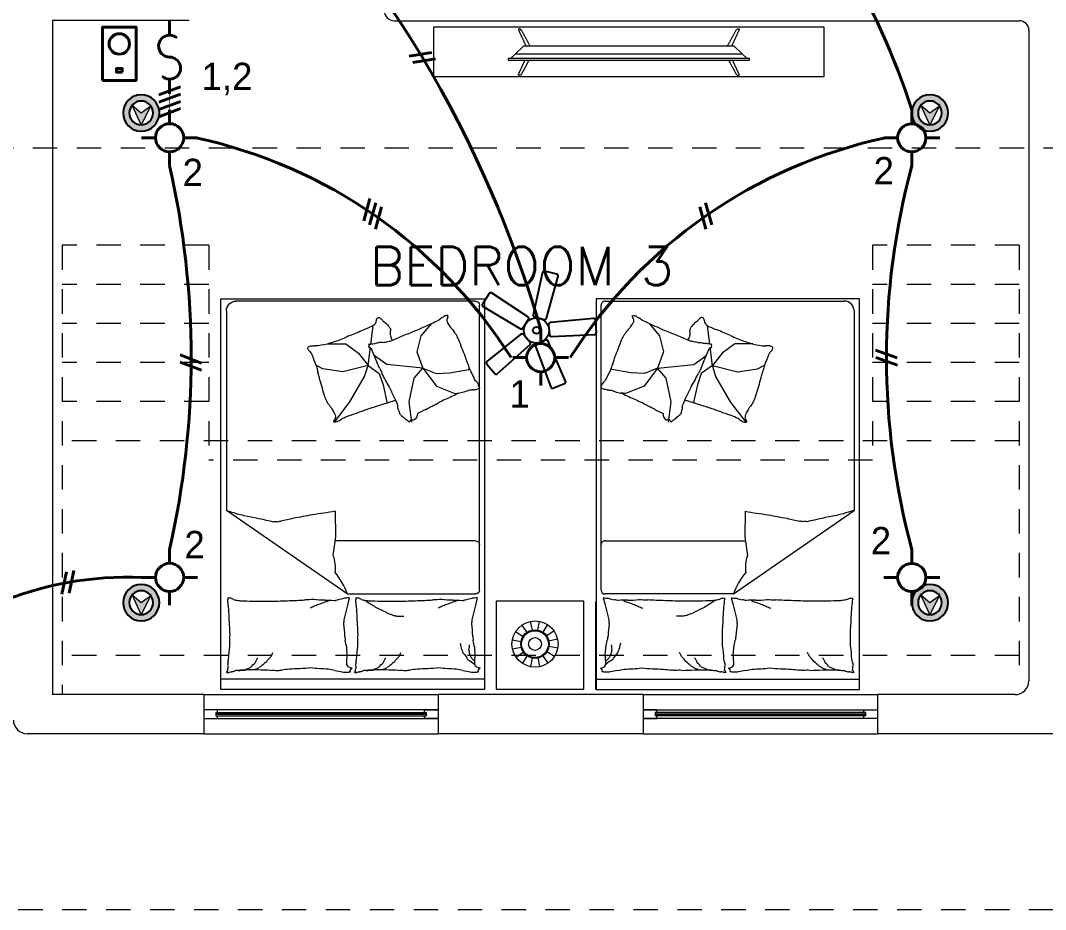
# Model space of a CAD drawing. Header units: metres. Extents: x 14 to 2416, y -346 to 476.
# Drawn here: x 141.01 to 146.26, y -86.97 to -82.42 of the extents above; entities that cross this region are included whole.
import ezdxf

# ---------------------------------------------------------------- set-up
doc = ezdxf.new("R2010")
doc.units = ezdxf.units.M
doc.linetypes.add('0', pattern=[0])
doc.linetypes.add('HIDDEN2', pattern=[0.1875, 0.125, -0.0625])
doc.layers.get('0').update_dxf_attribs({"linetype": '0', "lineweight": 20})
for name, color, linetype, lineweight in [('A-ANNO-TEXT', 20, 'Continuous', 13), ('A-DOOR', 35, 'Continuous', 5), ('A-WALL', 250, 'Continuous', 20), ('E Salida Interruptores', 22, 'Continuous', 40), ('E Salida Luces', 22, 'Continuous', 40), ('E Tuberia Emp Losa', 22, 'Continuous', 40), ('MAVA', 1, 'Continuous', 15), ('MOBILIARIOS', 252, 'Continuous', 0), ('piscina', 131, 'Continuous', 0), ('textos', 7, 'Continuous', 0)]:
    doc.layers.add(name, color=color, linetype=linetype, lineweight=lineweight)
doc.layers.add('MAVA Luminarias', color=1, linetype='Continuous')
doc.layers.add('Techos 1', color=7, linetype='HIDDEN2', lineweight=9, true_color=0x42391a)
doc.styles.add('CENTURY GOTHIC', font='GOTHIC.TTF')
doc.styles.add('DIM_FONT', font='SIMPLEX.shx', dxfattribs={"width": 0.8})
doc.styles.get("Standard").update_dxf_attribs({"font": 'arial.ttf', "height": 0.1875})

# ---------------------------------------------------------------- blocks, each defined once
blk = doc.blocks.new('abanico mava')
at = {"layer": 'MAVA Luminarias', "linetype": 'ByBlock', "lineweight": -2, "extrusion": (4.64878e-10, 3.72215e-09, 1), "elevation": 0}
for points in [[(513803.1025, 2035248.6775), (513803.2149, 2035249.0863, 0.421374), (513803.2029, 2035249.107), (513803.0842, 2035249.1365, 0.421374), (513803.0638, 2035249.1239), (513802.972, 2035248.71, 0.407089), (513802.9843, 2035248.6901), (513803.0823, 2035248.6658, 0.407089)], [(513802.9213, 2035248.6897), (513802.5673, 2035248.923, 0.421374), (513802.5439, 2035248.9179), (513802.4792, 2035248.8141, 0.421374), (513802.4849, 2035248.7909), (513802.8502, 2035248.5756, 0.407089), (513802.8729, 2035248.5812), (513802.9263, 2035248.6668, 0.407089)], [(513802.9932, 2035248.4048), (513803.1425, 2035248.008, 0.421374), (513803.1644, 2035247.9984), (513803.2777, 2035248.0443, 0.421374), (513803.2868, 2035248.0665), (513803.1178, 2035248.4553, 0.407089), (513803.0962, 2035248.4641), (513803.0026, 2035248.4262, 0.407089)]]:
    blk.add_lwpolyline(points, format="xyb", close=True, dxfattribs=at)
at = {"layer": 'MAVA Luminarias', "linetype": 'ByBlock', "lineweight": -2, "extrusion": (4.64878e-10, 3.72215e-09, 1)}
for points in [[(513803.1469, 2035248.5015), (513803.5704, 2035248.5208, 0.421374), (513803.5864, 2035248.5387), (513803.5777, 2035248.6607, 0.421374), (513803.5594, 2035248.6762), (513803.1374, 2035248.6356, 0.407089), (513803.1223, 2035248.6177), (513803.1295, 2035248.517, 0.407089)], [(513802.8538, 2035248.5211), (513802.5225, 2035248.2565, 0.421374), (513802.5201, 2035248.2327), (513802.5988, 2035248.1391, 0.421374), (513802.6227, 2035248.1373), (513802.9403, 2035248.4182, 0.407089), (513802.942, 2035248.4415), (513802.877, 2035248.5188, 0.407089)]]:
    blk.add_lwpolyline(points, format="xyb", close=True, dxfattribs=at)
at = {"layer": 'MAVA Luminarias', "linetype": 'ByBlock', "lineweight": -2}
for radius in [0.1227, 0.0335]:
    blk.add_circle((513803.0035, 2035248.5589), radius, dxfattribs=at)
blk = doc.blocks.new('dl ip')
at = {"layer": 'MAVA', "true_color": 0xf8991e, "transparency": 33554687}
h = blk.add_hatch(color=30, dxfattribs=at)
h.dxf.hatch_style = 1
h.paths.add_polyline_path([(94.7574, -111.2088), (94.7109, -111.2482), (94.6624, -111.2113), (94.7109, -111.3092)])
at = {"layer": 'MAVA Luminarias', "linetype": 'Continuous', "true_color": 0xf8991e}
h = blk.add_hatch(color=30, dxfattribs=at)
h.paths.add_polyline_path([(94.618, -111.2482, 1), (94.8039, -111.2482, 1)])
h.paths.add_polyline_path([(94.7719, -111.2482, -1), (94.6499, -111.2482, -1)], flags=16)
at = {"layer": 'MAVA', "color": 30, "true_color": 0xf8991e}
for p, q in [((94.7109, -111.2482), (94.6624, -111.2113)), ((94.6624, -111.2113), (94.7109, -111.3092)), ((94.7109, -111.3092), (94.7574, -111.2088)), ((94.7574, -111.2088), (94.7109, -111.2482))]:
    blk.add_line(p, q, dxfattribs=at)
at = {"layer": 'MAVA Luminarias', "color": 30, "linetype": 'Continuous', "true_color": 0xf8991e}
for radius in [0.093, 0.061]:
    blk.add_circle((94.7109, -111.2482), radius, dxfattribs=at)
blk = doc.blocks.new('A$C583d552a')
at = {"layer": 'MOBILIARIOS'}
for p, q in [((1.3494, 2), (0, 2)), ((0, 2), (0, 0)), ((1.3494, 0), (1.3494, 2)), ((1.3507, 1.9999), (1.3507, 1.5499)), ((1.3494, 1.9476), (0, 1.9476)), ((0.6498, 1.5617), (0.6292, 1.6443)), ((1.3052, 1.5617), (1.2845, 1.6443)), ((0.6573, 1.5317), (0.6498, 1.5617)), ((1.3127, 1.5317), (1.3052, 1.5617)), ((0.6465, 1.5115), (0.0284, 1.0841)), ((0.6465, 1.5115), (1.3035, 1.5115)), ((1.3235, 1.4915), (1.3235, 0.0322)), ((0.5876, 1.2184), (0.574, 1.3138)), ((1.3035, 1.2389), (0.5847, 1.2389)), ((0.5859, 1.0883), (0.5876, 1.2184)), ((0.0284, 0.0622), (0.0284, 1.0841)), ((0.5815, 0.6316), (0.6607, 0.5276)), ((0.9781, 0.6317), (0.9643, 0.5286)), ((0.6607, 0.5276), (0.7358, 0.3973)), ((0.8307, 0.4407), (0.8505, 0.5296)), ((0.9643, 0.5286), (0.9901, 0.4065)), ((1.1036, 0.4478), (1.1983, 0.4856)), ((1.1983, 0.4856), (1.2223, 0.4822)), ((0.8109, 0.3834), (0.8307, 0.4407)), ((1.0348, 0.355), (1.1036, 0.4478)), ((0.6251, 0.3736), (0.5223, 0.3597)), ((0.7536, 0.342), (0.6251, 0.3736)), ((0.7358, 0.3973), (0.7536, 0.342)), ((0.7536, 0.342), (0.8109, 0.3834)), ((0.9901, 0.4065), (1.0348, 0.355)), ((1.0348, 0.355), (1.1019, 0.3825)), ((1.1019, 0.3825), (1.1707, 0.379)), ((1.1707, 0.379), (1.2688, 0.3619)), ((0.5223, 0.3597), (0.4863, 0.3397)), ((0.7042, 0.2787), (0.7536, 0.342)), ((0.7536, 0.342), (0.7654, 0.2478)), ((0.8118, 0.3558), (0.7888, 0.2995)), ((0.8491, 0.3361), (0.7992, 0.3)), ((1.0348, 0.355), (0.8491, 0.3361)), ((1.0039, 0.2725), (1.0348, 0.355)), ((1.2688, 0.3619), (1.2721, 0.3554)), ((0.639, 0.2313), (0.7042, 0.2787)), ((0.7888, 0.2995), (0.771, 0.256)), ((0.7992, 0.3), (0.7871, 0.2914)), ((1.0245, 0.19), (1.0039, 0.2725)), ((0.5461, 0.2313), (0.639, 0.2313)), ((0.7672, 0.2331), (0.7791, 0.1385)), ((1.0781, 0.1274), (1.0245, 0.19)), ((0, 0), (1.3494, 0)), ((1.3035, 0.0122), (0.0784, 0.0122))]:
    blk.add_line(p, q, dxfattribs=at)
for centre, radius, start, end in [((0.027, 1.9139), 0.00342, 291.7883, 340.436), ((0.0287, 1.9085), 0.00232, 340.436, 101.8931), ((0.0283, 1.9378), 0.0251, 274.3025, 291.7883), ((0.0349, 1.9093), 0.00428, 201.9904, 281.8931), ((0.0034, 1.8889), 0.0328, 338.579, 8.1335), ((0.0503, 1.8994), 0.0156, 158.579, 201.9904), ((0.0524, 1.9393), 0.0289, 239.3487, 274.3025), ((0.0496, 1.8568), 0.0539, 59.3487, 84.7408), ((0.0498, 1.0829), 0.8208, 84.7408, 88.0921), ((0.1156, 2.0005), 0.0992, 254.0648, 274.2159), ((0.1813, 1.9817), 0.0992, 233.9136, 254.0648), ((0.14, 0.406), 1.4943, 88.0921, 90.5757), ((0.2774, 2.1075), 0.234, 242.7604, 249.1397), ((0.2628, 1.0293), 0.8732, 90.5757, 94.8018), ((0.2669, 2.1919), 0.2897, 267.4614, 274.8018), ((0.3181, 2.0532), 0.1524, 259.8101, 267.4614), ((0.2552, 1.3747), 0.5293, 79.8101, 83.9133), ((0.3489, 0.8466), 1.049, 83.9133, 90), ((0.5498, 1.2129), 0.6827, 90, 97.5469), ((0.6155, 1.6625), 0.2422, 97.5469, 105.744), ((0.539, 2.2041), 0.3048, 278.4372, 285.744), ((0.6217, 2.0719), 0.1611, 270, 278.4372), ((0.6748, 1.8579), 0.0342, 94.4002, 153.4195), ((0.663, 2.0011), 0.0904, 258.7276, 270), ((0.6747, 1.9049), 0.0131, 153.4195, 258.7276), ((0.6824, 1.9139), 0.00342, 291.7883, 340.436), ((0.6841, 1.9085), 0.00232, 340.436, 101.8931), ((0.6837, 1.9378), 0.0251, 274.3025, 291.7883), ((0.6903, 1.9093), 0.00428, 201.9904, 281.8931), ((0.6587, 1.8889), 0.0328, 338.579, 8.1335), ((0.7057, 1.8994), 0.0156, 158.579, 201.9904), ((0.7077, 1.9393), 0.0289, 239.3487, 274.3025), ((0.705, 1.8568), 0.0539, 59.3487, 84.7408), ((0.7051, 1.0829), 0.8208, 84.7408, 88.0921), ((0.771, 2.0005), 0.0992, 254.0648, 274.2159), ((0.8367, 1.9817), 0.0992, 233.9136, 254.0648), ((0.7954, 0.406), 1.4943, 88.0921, 90.5757), ((0.9328, 2.1075), 0.234, 242.7604, 249.1397), ((0.9182, 1.0293), 0.8732, 90.5757, 94.8018), ((0.9223, 2.1919), 0.2897, 267.4614, 274.8018), ((0.9735, 2.0532), 0.1524, 259.8101, 267.4614), ((0.9106, 1.3747), 0.5293, 79.8101, 83.9133), ((1.0042, 0.8466), 1.049, 83.9133, 90), ((1.2051, 1.2129), 0.6827, 90, 97.5469), ((1.2709, 1.6625), 0.2422, 97.5469, 105.744), ((1.1943, 2.2041), 0.3048, 278.4372, 285.744), ((1.277, 2.0719), 0.1611, 270, 278.4372), ((1.3301, 1.8579), 0.0342, 94.4002, 153.4195), ((1.3183, 2.0011), 0.0904, 258.7276, 270), ((1.3301, 1.9049), 0.0131, 153.4195, 258.7276), ((-0.2067, 1.8253), 0.246, 8.1335, 12.1095), ((0.2334, 1.8867), 0.1983, 187.6809, 192.1095), ((0.951, 1.8987), 0.9131, 183.3687, 187.6809), ((0.2341, 1.9449), 0.0992, 216.1766, 233.9136), ((0.2698, 1.8961), 0.0992, 198.4397, 216.1766), ((0.2418, 1.949), 0.0768, 231.6114, 242.7604), ((0.4778, 2.1633), 0.3916, 226.1885, 231.6114), ((0.4095, 1.9982), 0.2252, 219.0349, 226.1885), ((1.1362, 1.8735), 0.4918, 180, 186.2324), ((0.4487, 1.8253), 0.246, 8.1335, 12.1095), ((0.8888, 1.8867), 0.1983, 187.6809, 192.1095), ((1.6064, 1.8987), 0.9131, 183.3687, 187.6809), ((0.8895, 1.9449), 0.0992, 216.1766, 233.9136), ((0.9252, 1.8961), 0.0992, 198.4397, 216.1766), ((0.8972, 1.949), 0.0768, 231.6114, 242.7604), ((1.1332, 2.1633), 0.3916, 226.1885, 231.6114), ((1.0649, 1.9982), 0.2252, 219.0349, 226.1885), ((1.1407, 1.9123), 0.1399, 314.9024, 332.6012), ((1.201, 1.9723), 0.1399, 297.2036, 314.9024), ((1.2395, 1.8667), 0.0526, 318.5571, 334.6449), ((1.2339, 1.9167), 0.0899, 306.2641, 318.5571), ((1.7915, 1.8735), 0.4918, 180, 186.2324), ((0.297, 1.8591), 0.0493, 208.3168, 219.0349), ((0.443, 1.9062), 0.2002, 203.0028, 208.3168), ((1.5065, 1.5994), 0.882, 167.8016, 170.3156), ((0.8483, 1.7858), 0.204, 170.3156, 180), ((0.9524, 1.8591), 0.0493, 208.3168, 219.0349), ((1.0983, 1.9062), 0.2002, 203.0028, 208.3168), ((1.0903, 1.8023), 0.1399, 343.485, 354.3689), ((1.1053, 1.8529), 0.1399, 332.6012, 343.485), ((1.2152, 1.8132), 0.0562, 341.2201, 0), ((1.1799, 1.7719), 0.0915, 0, 14.6851), ((1.0806, 1.8895), 0.2056, 338.1851, 341.2201), ((1.1386, 1.8881), 0.1511, 334.6449, 338.1851), ((2.1618, 1.5994), 0.882, 167.8016, 170.3156), ((1.5037, 1.7858), 0.204, 170.3156, 180), ((0.7246, 1.7573), 0.6787, 178.3669, 183.3687), ((0.323, 1.792), 0.3171, 347.8016, 351.9949), ((1.38, 1.7573), 0.6787, 178.3669, 183.3687), ((0.9783, 1.792), 0.3171, 347.8016, 351.9949), ((13.6557, 0.85), 13.6356, 176.49514, 176.94504), ((1.4103, 1.6447), 1.3652, 176.945, 178.3669), ((-0.0251, 1.7556), 0.6588, 351.9949, 357.3351), ((14.3111, 0.85), 13.6356, 176.49514, 176.94504), ((2.0657, 1.6447), 1.3652, 176.945, 178.3669), ((0.6302, 1.7556), 0.6588, 351.9949, 357.3351), ((0.5615, 1.6474), 0.0677, 357.3351, 14.0452), ((1.2169, 1.6474), 0.0677, 357.3351, 14.0452), ((0.3558, 1.5209), 0.3212, 170.0016, 176.4951), ((0.162, 0.9067), 0.7387, 64.6889, 66.5156), ((1.0112, 1.5209), 0.3212, 170.0016, 176.4951), ((0.6394, 1.8508), 0.3126, 296.4985, 302.135), ((0.2157, 2.8912), 1.4323, 294.3265, 296.4985), ((0.6758, 2.0834), 0.5066, 290.6743, 294.3265), ((0.8804, 1.6796), 0.058, 274.0828, 290.6743), ((0.9178, 1.8969), 0.2721, 266.4448, 274.0828), ((0.8174, 0.9067), 0.7387, 64.6889, 66.5156), ((0.0167, 1.535), 0.0193, 350.0016, 16.6978), ((0.0359, 1.5304), 0.00132, 16.6978, 97.1204), ((0.0616, 1.4467), 0.0875, 97.1204, 106.2212), ((0.086, 1.4654), 0.0767, 106.2212, 117.2841), ((0.0544, 1.5832), 0.0453, 282.869, 297.2841), ((0.0661, 1.6885), 0.1459, 273.574, 282.869), ((0.0928, 2.7103), 1.164, 270.2865, 273.574), ((0.2622, 7.2662), 5.7185, 269.0296, 270.2865), ((0.4439, 4.9065), 3.3622, 267.3904, 269.0296), ((0.4849, 2.7573), 1.2165, 265.3824, 267.3904), ((0.3621, 0.139), 1.4048, 85.3824, 87.2509), ((0.5213, 1.3138), 0.2301, 87.2509, 101.5586), ((0.2052, 0.888), 0.7387, 66.5156, 68.3423), ((0.2539, 0.8688), 0.7387, 68.3423, 70.572), ((0.3081, 0.8497), 0.7387, 70.572, 72.8018), ((0.5487, 1.6886), 0.1459, 263.5659, 281.5586), ((0.6137, 1.6599), 0.1197, 252.6136, 263.5659), ((0.5624, 1.3144), 0.2297, 72.6136, 80.5159), ((0.6118, 1.2635), 0.2708, 80.5159, 85.9171), ((0.6573, 1.5308), 0.000917, 85.9171, 194.0449), ((0.6721, 1.535), 0.0193, 350.0016, 16.6978), ((0.6913, 1.5304), 0.00132, 16.6978, 97.1204), ((0.717, 1.4467), 0.0875, 97.1204, 106.2212), ((0.7413, 1.4654), 0.0767, 106.2212, 117.2841), ((0.7098, 1.5832), 0.0453, 282.869, 297.2841), ((0.7215, 1.6885), 0.1459, 273.574, 282.869), ((0.3524, 2.1618), 0.7286, 302.135, 305.8263), ((0.7481, 2.7103), 1.164, 270.2865, 273.574), ((0.9176, 7.2662), 5.7185, 269.0296, 270.2865), ((1.0992, 4.9065), 3.3622, 267.3904, 269.0296), ((1.1402, 2.7573), 1.2165, 265.3824, 267.3904), ((1.0175, 0.139), 1.4048, 85.3824, 87.2509), ((1.1766, 1.3138), 0.2301, 87.2509, 101.5586), ((0.8606, 0.888), 0.7387, 66.5156, 68.3423), ((0.9093, 0.8688), 0.7387, 68.3423, 70.572), ((0.9635, 0.8497), 0.7387, 70.572, 72.8018), ((1.204, 1.6886), 0.1459, 263.5659, 281.5586), ((1.269, 1.6599), 0.1197, 252.6136, 263.5659), ((1.2178, 1.3144), 0.2297, 72.6136, 80.5159), ((1.2671, 1.2635), 0.2708, 80.5159, 85.9171), ((1.3126, 1.5308), 0.000917, 85.9171, 194.0449), ((0.2944, 1.6407), 0.3751, 320.3555, 339.8512), ((1.3035, 1.4915), 0.02, 0, 90), ((0.4049, 1.3759), 0.1801, 339.8512, 8.1356), ((1.3035, 1.2589), 0.02, 270, 0), ((-0.0634, 1.7415), 0.6574, 282.9255, 285.9352), ((-0.6395, 5.1029), 4.0646, 280.7276, 282.9255), ((0.2775, 1.1989), 0.0581, 262.2696, 280.7276), ((0.3326, 1.3309), 0.1942, 256.8096, 262.2696), ((-0.2025, -1.3253), 2.5158, 76.8096, 78.3259), ((-0.0554, -1.4284), 2.588, 78.3259, 80.505), ((-0.0377, -2.64), 3.7801, 80.505, 82.308), ((-0.4754, 2.8487), 1.8351, 285.9352, 287.7364), ((0.5818, 0.6272), 0.00443, 93.9484, 166.7192), ((0.584, 0.5964), 0.0352, 69.6548, 93.9484), ((0.9178, 0.6825), 0.0697, 308.8136, 314.1274), ((0.979, 0.6318), 0.0127, 176.7545, 308.8136), ((0.269, 0.749), 0.352, 329.0944, 333.1821), ((0.5836, 0.6267), 0.0063, 166.7192, 233.4208), ((0.5715, 0.6103), 0.0142, 10.4074, 53.4208), ((0.548, 0.6079), 0.0393, 333.1821, 345.4291), ((0.5095, 0.5989), 0.0771, 2.7286, 10.4074), ((0.5713, 0.6019), 0.0153, 345.4291, 2.7286), ((0.5753, 0.5731), 0.0601, 51.4146, 69.6548), ((0.6622, 0.682), 0.0792, 231.4146, 247.2931), ((0.9548, 1.3811), 0.8371, 247.2931, 249.8713), ((2.4198, 5.3783), 5.0942, 249.8713, 250.9164), ((0.8913, 0.5833), 0.0226, 324.1064, 8.0492), ((0.8603, 0.6426), 0.0774, 313.5224, 324.1064), ((0.7914, 0.7705), 0.2176, 307.2151, 313.5224), ((0.551, 1.1456), 0.6605, 306.2163, 307.2151), ((1.1835, 0.3162), 0.3825, 126.2163, 127.5287), ((0.989, 0.5924), 0.0452, 127.5287, 134.1274), ((0.9705, 0.59), 0.0359, 356.7545, 62.7098), ((-0.3715, -2.1858), 3.0972, 62.7098, 63.5853), ((0.7199, 0.4414), 0.1965, 153.9265, 162.1604), ((0.6161, 0.4922), 0.081, 140.2995, 153.9265), ((0.4046, 0.6678), 0.194, 320.2995, 329.0944), ((1.7825, 3.5362), 3.145, 250.9164, 253.3915), ((1.8174, 0.1204), 1.0054, 154.9471, 157.5838), ((0.9519, 0.5526), 0.0458, 157.5838, 188.0492), ((1.9796, 2.3551), 2.0162, 242.5001, 243.5853), ((3.933, 5.9445), 6.1019, 242.15178, 242.50014), ((-1.5797, -4.647), 5.8383, 62.15178, 62.50792), ((2.4395, -0.112), 2.003, 162.1604, 164.7375), ((2.3897, -0.2643), 1.6868, 152.9116, 154.9471), ((0.9169, 0.6341), 0.1166, 253.3915, 259.2634), ((0.9267, -0.068), 0.6236, 62.5079, 69.2514), ((1.1206, 0.0657), 0.43, 69.2514, 77.3748), ((2.218, -0.3311), 1.5652, 150.064, 152.9116), ((1.2766, 0.4049), 0.063, 77.3748, 93.3881), ((1.3039, 0.5247), 0.0599, 256.9598, 273.3881), ((1.2519, 0.4743), 0.0755, 310.5086, 333.6668), ((1.3342, 0.5082), 0.0509, 238.3083, 256.9598), ((1.3363, 0.441), 0.0168, 130.5086, 180.9614), ((1.3285, 0.4587), 0.0058, 180.9614, 238.3083), ((-0.0327, 0.5062), 0.5454, 343.6878, 346.159), ((2.0972, -0.0186), 1.6481, 164.7375, 166.159), ((0.6261, 0.4627), 0.2143, 330.064, 337.7645), ((1.1094, 0.4319), 0.1798, 334.8268, 339.2919), ((-1.1081, 1.5491), 2.6619, 333.6668, 334.8268), ((-2.0024, 1.284), 2.6619, 338.0627, 339.2227), ((0.3183, 0.4035), 0.1798, 339.2227, 343.6878), ((2.8163, -0.2212), 1.6481, 160.3416, 161.7631), ((0.7541, 0.5261), 0.5454, 339.2919, 341.7631), ((0.4618, 0.2524), 0.0168, 134.9045, 185.3572), ((0.3966, 0.3177), 0.0755, 314.9045, 338.0627), ((3.105, -0.4634), 2.003, 157.7645, 160.3416), ((0.4509, 0.2513), 0.0058, 185.3572, 242.7041), ((0.4716, 0.2914), 0.0509, 242.7041, 261.3557), ((0.4729, 0.3003), 0.0599, 261.3557, 277.784), ((0.4895, 0.1786), 0.063, 81.7707, 97.784), ((0.437, -0.1846), 0.43, 73.6473, 81.7707), ((0.3825, -0.3705), 0.6236, 66.9038, 73.6473), ((0.755, 0.2383), 0.00467, 287.1867, 70.6201), ((0.757, 0.2247), 0.0092, 70.6201, 94.2593), ((0.7778, 0.234), 0.0231, 107.1867, 157.7645), ((0.7648, 0.267), 0.034, 262.0178, 274.2593), ((0.8175, 0.4221), 0.1955, 255.1193, 262.0178), ((0.7664, 0.0507), 0.1794, 75.1193, 82.3216), ((0.8181, 0.153), 0.0712, 82.3216, 94.5118), ((0.837, 0.2893), 0.0663, 261.8784, 274.5118), ((0.884, 0.332), 0.1166, 248.9957, 261.8784), ((2.1205, 3.1012), 3.145, 246.5205, 248.9957), ((1.8259, -0.1202), 1.0054, 160.6552, 161.9797), ((1.3881, 0.1108), 0.1965, 149.5306, 157.7645), ((-1.6631, -5.1672), 5.8383, 66.54766, 66.9038), ((3.0889, 5.7866), 6.1019, 246.54766, 246.89602), ((1.4857, 2.0287), 2.0162, 246.896, 247.9812), ((-0.4314, -2.7118), 3.0972, 67.1056, 67.9812), ((0.8466, 0.1619), 0.0226, 328.5023, 12.4451), ((0.9134, 0.1766), 0.0458, 161.9797, 192.4451), ((3.1078, 4.7998), 5.0942, 245.4754, 246.5205), ((1.0363, 0.2819), 0.194, 315.9036, 324.6985), ((1.2644, 0.1288), 0.081, 135.9036, 149.5306), ((0.7596, 0.1084), 0.0359, 1.1504, 67.1056), ((0.8082, 0.1094), 0.0127, 181.1504, 313.2095), ((0.8553, 0.0748), 0.0452, 131.9246, 138.5233), ((1.0806, -0.1762), 0.3825, 130.6122, 131.9246), ((0.4017, 0.6156), 0.6605, 310.6122, 311.611), ((0.6958, 0.2845), 0.2176, 311.611, 317.9183), ((0.7999, 0.1905), 0.0774, 317.9183, 328.5023), ((1.4595, 0.8725), 0.8371, 242.8972, 245.4754), ((1.166, 0.1689), 0.0792, 227.0187, 242.8972), ((1.143, 0.1188), 0.0153, 341.0332, 358.3327), ((1.0807, 0.1058), 0.0771, 358.3327, 6.0115), ((1.1246, 0.1388), 0.0393, 328.7862, 341.0332), ((0.8746, 0.3294), 0.352, 324.6985, 328.7862), ((0.0784, 0.0622), 0.05, 180, 270), ((0.7692, 0.1509), 0.0697, 313.2095, 318.5233), ((1.1048, 0.0438), 0.0601, 47.0187, 65.2589), ((1.1455, 0.0526), 0.0352, 65.2589, 89.5525), ((1.1485, 0.0928), 0.0142, 6.0115, 49.0249), ((1.1645, 0.0832), 0.00443, 89.5525, 162.3233), ((1.1686, 0.0924), 0.0063, 162.3233, 229.0249), ((1.3035, 0.0322), 0.02, 270, 0)]:
    blk.add_arc(centre, radius, start, end, dxfattribs=at)
at = {"layer": 'MOBILIARIOS', "style": 'DIM_FONT', "text_generation_flag": 4, "width": 0.8, "flags": 9}
for tag in ['XSIZE', 'YSIZE']:
    blk.add_attdef(tag, (1.3494, 2), '', height=0.0005, rotation=180, dxfattribs=at)
blk = doc.blocks.new('A$C58f5b6b7')
at = {"layer": 'MOBILIARIOS'}
for points in [[(0, 0.2526), (2, 0.2526), (2, 0), (0, 0)], [(0.382, 0.1596), (0.382, 0.1691), (1.618, 0.1691), (1.618, 0.1596)]]:
    blk.add_lwpolyline(points, close=True, dxfattribs=at)
for points in [[(1.6059, 0.1595), (1.5823, 0.1372), (1, 0.1372), (0.4177, 0.1372), (0.3941, 0.1595)], [(1.5823, 0.1372), (1.54, 0.0973), (0.46, 0.0973), (0.4177, 0.1372)]]:
    blk.add_lwpolyline(points, dxfattribs=at)
for points, degree in [([(0.4512, 0.2382, -0.0047), (0.4469, 0.2461, -0.0047), (0.4415, 0.2461, -0.0047), (0.4325, 0.2461, -0.0047), (0.4368, 0.237, -0.0047)], 3), ([(0.4368, 0.237, -0.0047), (0.4526, 0.2031, -0.0047), (0.4683, 0.1691, -0.0047)], 2), ([(0.4885, 0.1691, -0.0047), (0.4698, 0.2037, -0.0047), (0.4512, 0.2382, -0.0047)], 2), ([(1.5115, 0.1691, -0.0047), (1.5302, 0.2037, -0.0047), (1.5488, 0.2382, -0.0047)], 2), ([(1.5632, 0.237, -0.0047), (1.5474, 0.2031, -0.0047), (1.5317, 0.1691, -0.0047)], 2), ([(1.5488, 0.2382, -0.0047), (1.5531, 0.2461, -0.0047), (1.5585, 0.2461, -0.0047), (1.5675, 0.2461, -0.0047), (1.5632, 0.237, -0.0047)], 3), ([(0.4368, 0.0172, -0.0047), (0.4554, 0.0572, -0.0047), (0.474, 0.0973, -0.0047)], 2), ([(0.4951, 0.0973, -0.0047), (0.4731, 0.0566, -0.0047), (0.4512, 0.016, -0.0047)], 2), ([(1.5049, 0.0973), (1.5269, 0.0566), (1.5488, 0.016)], 2), ([(1.5632, 0.0172), (1.5446, 0.0572), (1.526, 0.0973)], 2)]:
    blk.add_open_spline(points, degree=degree, dxfattribs=at)
for points in [[(0.4512, 0.016, -0.0047), (0.4469, 0.0081, -0.0047), (0.4415, 0.0081, -0.0047), (0.4325, 0.0081, -0.0047), (0.4368, 0.0172, -0.0047)], [(1.5488, 0.016), (1.5531, 0.0081), (1.5585, 0.0081), (1.5675, 0.0081), (1.5632, 0.0172)]]:
    blk.add_open_spline(points, degree=3, knots=[-0.08544201, -0.08544201, -0.08544201, -0.08544201, -0.04272101, 0, 0, 0, 0], dxfattribs=at)
blk = doc.blocks.new('A$Cb50f4bf1')
at = {"layer": 'MOBILIARIOS'}
for p, q in [((0.45, 0.45), (0, 0.45)), ((0, 0.45), (0, 0)), ((0.45, 0), (0.45, 0.45)), ((0.1635, 0.348), (0.1893, 0.3107)), ((0.2058, 0.3663), (0.2154, 0.322)), ((0.2519, 0.3671), (0.2438, 0.3224)), ((0.2948, 0.3501), (0.2703, 0.312)), ((0.328, 0.318), (0.2907, 0.2922)), ((0.1144, 0.2719), (0.1591, 0.2638)), ((0.1314, 0.3148), (0.1695, 0.2902)), ((0.3463, 0.2757), (0.302, 0.2661)), ((0.1152, 0.2258), (0.1595, 0.2353)), ((0.3301, 0.1867), (0.292, 0.2112)), ((0.3471, 0.2296), (0.3025, 0.2377)), ((0.1335, 0.1834), (0.1708, 0.2092)), ((0.1667, 0.1514), (0.1913, 0.1895)), ((0.2096, 0.1344), (0.2177, 0.179)), ((0.2557, 0.1352), (0.2462, 0.1795)), ((0.2981, 0.1535), (0.2723, 0.1908)), ((0, 0), (0.45, 0))]:
    blk.add_line(p, q, dxfattribs=at)
for radius in [0.1182, 0.0729, 0.0684, 0.0328]:
    blk.add_circle((0.2308, 0.2507), radius, dxfattribs=at)
blk = doc.blocks.new('PL BASE 2N NASAS 09')
at = {"layer": 'A-DOOR'}
for p, q in [((167.5225, -25.0117), (168.7225, -25.0117)), ((169.7725, -25.0117), (170.9725, -25.0117)), ((168.7225, -25.0902), (167.5225, -25.0902)), ((167.5225, -25.1332), (168.7225, -25.1332)), ((167.5838, -25.103), (168.6612, -25.103)), ((167.5838, -25.103), (167.5838, -25.1204)), ((167.5838, -25.1204), (168.6612, -25.1204)), ((168.6612, -25.103), (168.6612, -25.1204)), ((169.7725, -25.0902), (170.9725, -25.0902)), ((170.9725, -25.1332), (169.7725, -25.1332)), ((170.9112, -25.103), (169.8338, -25.103)), ((169.8338, -25.103), (169.8338, -25.1204)), ((170.9112, -25.1204), (169.8338, -25.1204)), ((170.9112, -25.103), (170.9112, -25.1204)), ((167.5225, -25.2117), (168.7225, -25.2117)), ((169.7725, -25.2117), (170.9725, -25.2117))]:
    blk.add_line(p, q, dxfattribs=at)
for points in [[(167.5925, -25.103), (167.5925, -25.0902), (167.5225, -25.0902), (167.5225, -25.1332), (167.5925, -25.1332), (167.5925, -25.1204)], [(168.6525, -25.103), (168.6525, -25.0902), (168.7225, -25.0902), (168.7225, -25.1332), (168.6525, -25.1332), (168.6525, -25.1204)], [(169.8425, -25.103), (169.8425, -25.0902), (169.7725, -25.0902), (169.7725, -25.1332), (169.8425, -25.1332), (169.8425, -25.1204)], [(170.9025, -25.103), (170.9025, -25.0902), (170.9725, -25.0902), (170.9725, -25.1332), (170.9025, -25.1332), (170.9025, -25.1204)]]:
    blk.add_lwpolyline(points, dxfattribs=at)
at = {"layer": 'A-WALL'}
for p, q in [((166.7475, -21.5608), (166.7475, -25.0117)), ((167.4475, -21.5608), (166.7475, -21.5608)), ((168.4975, -21.5617), (171.6975, -21.5617)), ((171.7475, -21.6117), (171.7475, -24.9417)), ((167.5225, -25.0117), (166.7475, -25.0117)), ((167.5225, -25.0117), (167.5225, -25.2117)), ((168.7225, -25.0117), (168.7225, -25.2117)), ((169.7725, -25.0117), (168.7225, -25.0117)), ((169.7725, -25.0117), (169.7725, -25.2117)), ((171.6775, -25.0117), (170.9725, -25.0117)), ((170.9725, -25.0117), (170.9725, -25.2117)), ((167.5225, -25.2117), (166.6175, -25.2117)), ((169.7725, -25.2117), (168.7225, -25.2117)), ((172.0475, -25.2117), (170.9725, -25.2117))]:
    blk.add_line(p, q, dxfattribs=at)
for centre, radius, start, end in [((168.4975, -21.5117), 0.05, 180, 270), ((171.6975, -21.6117), 0.05, 0, 90), ((171.6775, -24.9417), 0.07, 270, 0), ((166.6175, -25.1417), 0.07, 180, 270)]:
    blk.add_arc(centre, radius, start, end, dxfattribs=at)
at = {"layer": 'piscina', "const_width": 0.01}
for points in [[(168.6612, -25.1117), (167.5838, -25.1117)], [(169.8338, -25.1117), (170.9112, -25.1117)]]:
    blk.add_lwpolyline(points, dxfattribs=at)
at = {"layer": 'Techos 1'}
for p, q in [((163.9475, -22.2118), (176.0975, -22.2118)), ((160.0475, -26.1117), (185.4975, -26.1117))]:
    blk.add_line(p, q, dxfattribs=at)
at = {"layer": 'textos', "insert": (168.373, -22.915), "char_height": 0.195, "width": 2.245131, "attachment_point": 7}
blk.add_mtext('{\\Fromans|c0;BEDROOM 3}', dxfattribs=at)
blk = doc.blocks.new('PL MUEBLES 2N NASAS 09')
at = {"layer": 'Techos 1'}
for p, q in [((217.4618, 40.0053), (216.7118, 40.0053)), ((216.7118, 40.0053), (216.7118, 37.7053)), ((217.4618, 40.0053), (217.4618, 38.9053)), ((220.8618, 40.0053), (220.8618, 38.9053)), ((221.6118, 40.0053), (220.8618, 40.0053)), ((221.6118, 40.0053), (221.6118, 37.7753)), ((217.4618, 39.8053), (216.7118, 39.8053)), ((221.6118, 39.8053), (220.8618, 39.8053)), ((217.4618, 39.6053), (216.7118, 39.6053)), ((221.6118, 39.6053), (220.8618, 39.6053)), ((217.4618, 39.4053), (216.7118, 39.4053)), ((221.6118, 39.4053), (220.8618, 39.4053)), ((217.4618, 39.2053), (216.7118, 39.2053)), ((221.6118, 39.2053), (220.8618, 39.2053)), ((221.6118, 39.0053), (216.7118, 39.0053)), ((220.8618, 38.9053), (217.4618, 38.9053)), ((221.6118, 37.9053), (216.7118, 37.9053))]:
    blk.add_line(p, q, dxfattribs=at)
blk.add_blockref('PL BASE 2N NASAS 09', (49.9143, 62.717))
at = {"layer": 'MOBILIARIOS', "xscale": -1, "rotation": 180}
for name, p in [('A$C58f5b6b7', (218.6131, 41.1215)), ('A$C583d552a', (217.5244, 39.7319))]:
    blk.add_blockref(name, p, dxfattribs=at)
at = {"layer": 'MOBILIARIOS'}
for name, p, rotation in [('A$C583d552a', (220.7949, 39.7319), 179.9999999999999), ('A$Cb50f4bf1', (219.3836, 37.7333), 89.99999999999993)]:
    blk.add_blockref(name, p, dxfattribs=dict(at, rotation=rotation))
blk = doc.blocks.new('A$C595364de')
blk.add_blockref('PL MUEBLES 2N NASAS 09', (-199.5618, -36.6052))
blk = doc.blocks.new('*U500')
at = {"layer": 'E Salida Luces', "linetype": 'Continuous'}
for p, q in [((0, 0.358), (0, 0.181)), ((-0.358, 0.001), (-0.18, 0.001)), ((0.18, 0.001), (0.358, 0.001)), ((0, -0.179), (0, -0.357))]:
    blk.add_line(p, q, dxfattribs=at)
blk.add_circle((0, 0.001), 0.18, dxfattribs=at)
blk = doc.blocks.new('*U370')
for p, q in [((0.03, 1.37), (-1.05, -1.48)), ((0.99, 1.37), (-0.09, -1.48))]:
    blk.add_line(p, q)
blk = doc.blocks.new('*U682')
at = {"xscale": 0.03937007874015749, "yscale": 0.03937007874015749, "zscale": 0.03937007874015749, "rotation": 59.70766836118482}
blk.add_blockref('*U370', (-0.0013, 0.0022), dxfattribs=at)
blk = doc.blocks.new('*U678')
at = {"xscale": 0.03937007874015749, "yscale": 0.03937007874015749, "zscale": 0.03937007874015749, "rotation": 115.3519560928594}
blk.add_blockref('*U370', (-0.0026, 0.0001), dxfattribs=at)
blk = doc.blocks.new('*U677')
at = {"xscale": 0.03937007874015749, "yscale": 0.03937007874015749, "zscale": 0.03937007874015749, "rotation": 113.5043974771148}
blk.add_blockref('*U370', (-0.0026, 0.0002), dxfattribs=at)
blk = doc.blocks.new('*U626')
at = {"layer": 'E Salida Interruptores'}
for p, q in [((0, -0.075), (0, 0)), ((0, -0.3), (0, -0.375))]:
    blk.add_line(p, q, dxfattribs=at)
for centre, start, end in [((0, -0.13125), 270, 131.81031), ((0, -0.24375), 90, 311.81031)]:
    blk.add_arc(centre, 0.05625, start, end, dxfattribs=at)
blk = doc.blocks.new('*U688')
at = {"xscale": 0.0393700787401575, "yscale": 0.0393700787401575, "zscale": 0.0393700787401575, "rotation": 29.74533641691916}
blk.add_blockref('*U370', (-0.0001, 0.0026), dxfattribs=at)
blk = doc.blocks.new('*U685')
at = {"xscale": 0.03937007874015751, "yscale": 0.03937007874015751, "zscale": 0.03937007874015751, "rotation": 180.0035935703156}
blk.add_blockref('*U370', (-0.0012, -0.0023), dxfattribs=at)
blk = doc.blocks.new('*U488')
at = {"layer": 'E Salida Luces', "flags": 128}
for points in [[(-0.0861, -0.2722), (0.0861, -0.2722), (0.0861, 0), (-0.0861, 0)], [(0.015, -0.2301), (-0.015, -0.2301), (-0.015, -0.2119), (0.015, -0.2119)]]:
    blk.add_lwpolyline(points, close=True, dxfattribs=at)
at = {"layer": 'E Salida Luces'}
blk.add_circle((0, -0.0859), 0.0523, dxfattribs=at)
blk = doc.blocks.new('*U755')
at = {"xscale": 0.03937007874015751, "yscale": 0.03937007874015751, "zscale": 0.03937007874015751, "rotation": 278.9866071633109}
blk.add_blockref('*U370', (0.0024, -0.0009), dxfattribs=at)

msp = doc.modelspace()

# ---------------------------------------------------------------- linework, layer by layer
at = {"layer": 'E Salida Luces', "const_width": 0.004}
msp.add_lwpolyline([(141.7766, -82.8772), (141.7766, -82.7951)], dxfattribs=at)
at = {"layer": 'E Salida Luces'}
for centre, radius, start, end in [((138.0013, -85.6431), 5.9077, 16.1215, 45.66925), ((141.9912, -84.0278), 3.7654, 17.7848, 43.9594), ((141.3787, -85.5046), 2.5403, 32.3388, 77.9027), ((145.9745, -85.5046), 2.5403, 102.0973, 147.6612), ((137.4517, -84.1455), 4.435, 347.2044, 12.7956), ((149.2421, -84.146), 3.7948, 164.9987, 195.0013), ((141.5645, -87.0154, 0), 1.746, 87.732, 112.664)]:
    msp.add_arc(centre, radius, start, end, dxfattribs=at)

# ---------------------------------------------------------------- block references
at = {"layer": 'A-ANNO-TEXT'}
msp.add_blockref('A$C595364de', (124.0766, -86.9711), dxfattribs=at)
at = {"layer": 'E Salida Luces', "color": 1}
msp.add_blockref('*U488', (141.5191, -82.4542), dxfattribs=at)
at = {"layer": 'E Salida Luces', "xscale": 0.4, "yscale": 0.4, "zscale": 0.4, "rotation": 180}
for p in [(141.7766, -83.0199), (145.5766, -83.0204), (143.6766, -84.1455), (141.7766, -85.2705), (145.5766, -85.271)]:
    msp.add_blockref('*U500', p, dxfattribs=at)
at = {"layer": 'E Tuberia Emp Losa', "xscale": -1}
msp.add_blockref('*U626', (141.7766, -82.4201), dxfattribs=at)
at = {"layer": 'E Tuberia Emp Losa'}
for name, p, xscale, yscale, zscale, rotation in [('*U688', (143.0707, -82.6097), 0.9842519685039597, 0.9842519685039597, 0.9842519685039597, 270), ('*U685', (141.7766, -82.7989), -0.9842519685039484, 0.9842519685039484, 0.9842519685039484, 270), ('*U685', (141.7766, -82.8734), -0.9842519685039484, 0.9842519685039484, 0.9842519685039484, 270), ('*U682', (142.8012, -83.3987), -0.9842519685039481, 0.9842519685039482, 0.9842519685039482, 203.684898715722), ('*U682', (142.8314, -83.4207), -0.9842519685039482, 0.9842519685039482, 0.9842519685039482, 203.684898715722), ('*U682', (144.5219, -83.4207), 0.9842519685039481, 0.9842519685039481, 0.9842519685039481, 156.315101284278), ('*U678', (145.4473, -84.146), 0.9842519685039482, 0.9842519685039482, 0.9842519685039482, 156.3151012842779), ('*U677', (141.8851, -84.171), 0.9842519685039482, 0.9842519685039482, 0.9842519685039482, 156.3151012842779), ('*U755', (141.2554, -85.297, 0), 0.9842519685039484, 0.9842519685039484, 0.9842519685039484, 90.00000000000001)]:
    msp.add_blockref(name, p, dxfattribs=dict(at, xscale=xscale, yscale=yscale, zscale=zscale, rotation=rotation))
at = {"layer": 'MAVA Luminarias', "xscale": -1}
for p in [(236.3422, 28.3547), (240.3809, 28.3547), (236.3422, 25.8479), (240.3809, 25.8479)]:
    msp.add_blockref('dl ip', p, dxfattribs=at)
at = {"layer": 'MAVA Luminarias', "xscale": 0.5267524126646371, "yscale": 0.5267524126646371, "zscale": 0.5267524126646371}
msp.add_blockref('abanico mava', (-270503.317, -1072156.0955), dxfattribs=at)

# ---------------------------------------------------------------- texts
at = {"layer": 'E Tuberia Emp Losa', "insert": (142.0706, -82.7193), "char_height": 0.14, "width": 0.33364, "attachment_point": 5, "rotation": 0, "style": 'CENTURY GOTHIC'}
msp.add_mtext('1,2', dxfattribs=at)
at = {"layer": 'E Tuberia Emp Losa', "char_height": 0.14, "width": 0.162623, "attachment_point": 5, "style": 'CENTURY GOTHIC'}
for s, insert in [('2', (141.8953, -83.1979)), ('2', (145.4335, -83.1893)), ('1', (143.5688, -84.3321)), ('2', (145.419, -85.0827)), ('2', (141.9045, -85.1028))]:
    msp.add_mtext(s, dxfattribs=dict(at, insert=insert))

doc.saveas('drawing.dxf')
